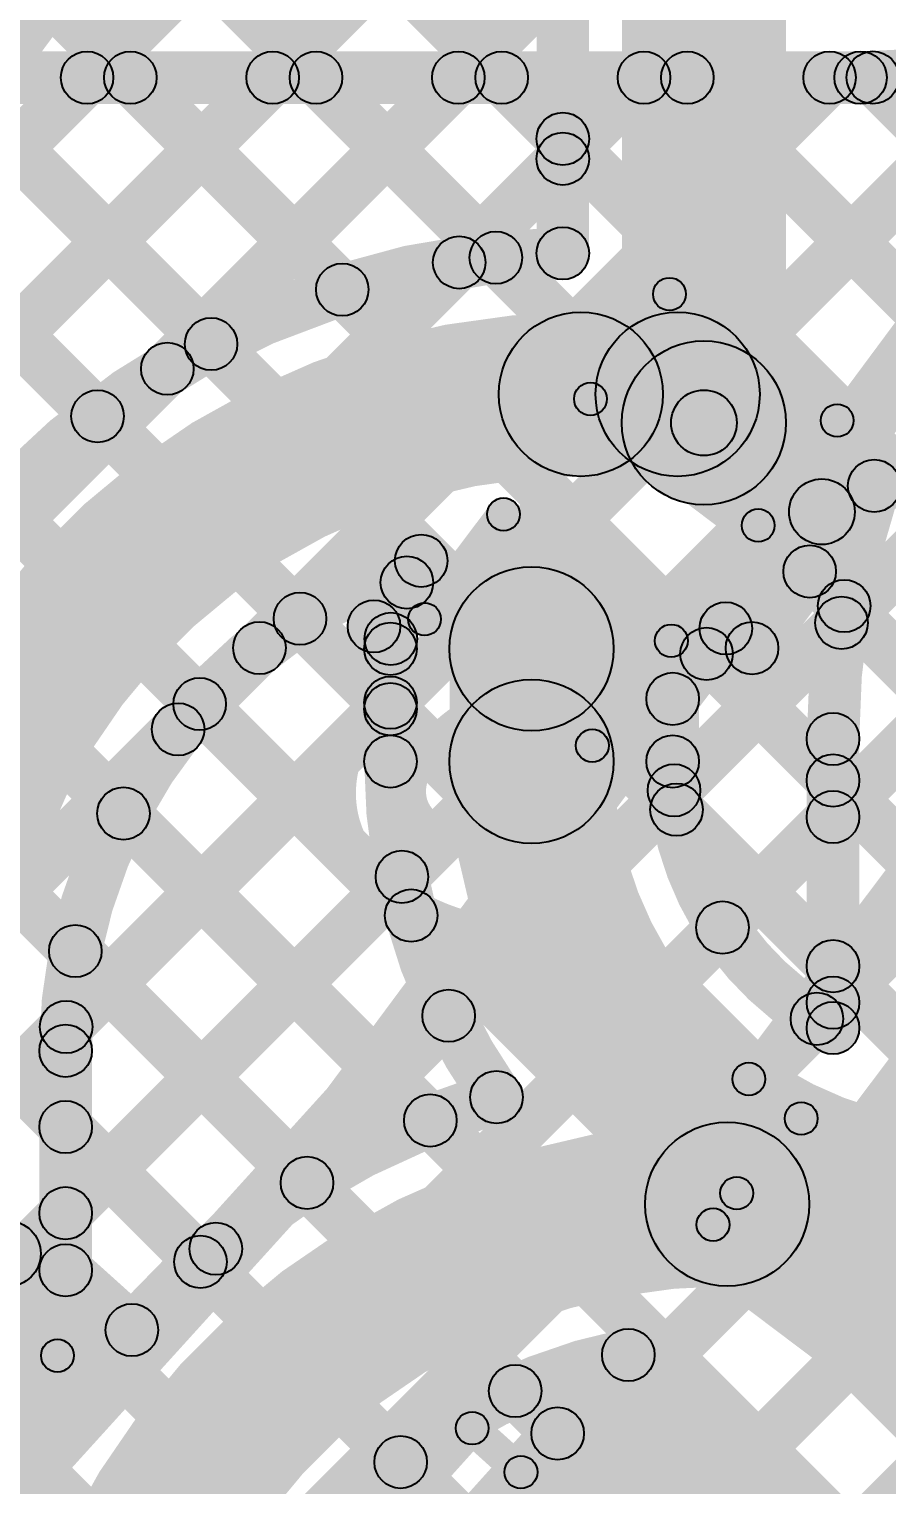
# Model space of a CAD drawing. Header units: millimetres. Extents: x -2.17 to 2.17, y -2.17 to 2.17.
# Drawn here: x 1.2213 to 1.352, y -1.099 to -0.8772 of the extents above; entities that cross this region are included whole.
import ezdxf

# ---------------------------------------------------------------- set-up
doc = ezdxf.new("R2010")
doc.units = ezdxf.units.MM
doc.header["$MEASUREMENT"] = 0
for name, color, linetype in [('BottomLayer', 5, 'Continuous'), ('Mechanical2', 216, 'Continuous'), ('TopLayer', 1, 'Continuous'), ('TopOverlay', 2, 'Continuous'), ('TopPaste', 8, 'Continuous'), ('TopSolder', 216, 'Continuous')]:
    doc.layers.add(name, color=color, linetype=linetype)

# ---------------------------------------------------------------- blocks, each defined once
blk = doc.blocks.new('WS2812B_M____145')
at = {"layer": 'TopLayer'}
blk.add_hatch(color=1, dxfattribs=at).paths.add_polyline_path([(0.03504, 0.05079), (0.09409, 0.05079), (0.09409, 0.01142), (0.03504, 0.01142)])
at = {"layer": 'TopOverlay'}
for points in [[(-0.07, 0.0675), (-0.07, 0.0725), (0.07, 0.0725), (0.07, 0.0675)], [(0.0675, 0.07), (0.0725, 0.07), (0.0725, 0.06), (0.0675, 0.06)]]:
    blk.add_hatch(color=2, dxfattribs=at).paths.add_polyline_path(points)
h = blk.add_hatch(color=2, dxfattribs=at)
edge = h.paths.add_edge_path()
edge.add_arc((0.07, 0.07), 0.0025, 0, 360)
h = blk.add_hatch(color=2, dxfattribs=at)
edge = h.paths.add_edge_path()
edge.add_arc((0.07, 0.07), 0.0025, 0, 360)
h = blk.add_hatch(color=2, dxfattribs=at)
edge = h.paths.add_edge_path()
edge.add_arc((0.07, 0.06), 0.0025, 0, 360)
at = {"layer": 'TopPaste'}
blk.add_hatch(color=8, dxfattribs=at).paths.add_polyline_path([(0.03504, 0.05079), (0.09409, 0.05079), (0.09409, 0.01142), (0.03504, 0.01142)])
at = {"layer": 'TopSolder'}
blk.add_hatch(color=216, dxfattribs=at).paths.add_polyline_path([(0.03104, 0.05479), (0.09809, 0.05479), (0.09809, 0.00742), (0.03104, 0.00742)])
at = {"layer": 'TopOverlay'}
for centre in [(0.07, 0.07), (0.07, 0.07), (0.07, 0.06)]:
    blk.add_circle(centre, 0.0025, dxfattribs=at)
blk = doc.blocks.new('WS2812B_M____146')
at = {"layer": 'TopLayer'}
blk.add_hatch(color=1, dxfattribs=at).paths.add_polyline_path([(-0.09409, 0.05079), (-0.03504, 0.05079), (-0.03504, 0.01142), (-0.09409, 0.01142)])
at = {"layer": 'TopOverlay'}
h = blk.add_hatch(color=2, dxfattribs=at)
edge = h.paths.add_edge_path()
edge.add_arc((-0.07, 0.07), 0.0025, 0, 360)
h = blk.add_hatch(color=2, dxfattribs=at)
edge = h.paths.add_edge_path()
edge.add_arc((-0.07, 0.07), 0.0025, 0, 360)
for points in [[(-0.07, 0.0675), (-0.07, 0.0725), (0.07, 0.0725), (0.07, 0.0675)], [(-0.0725, 0.07), (-0.0675, 0.07), (-0.0675, 0.06), (-0.0725, 0.06)]]:
    blk.add_hatch(color=2, dxfattribs=at).paths.add_polyline_path(points)
h = blk.add_hatch(color=2, dxfattribs=at)
edge = h.paths.add_edge_path()
edge.add_arc((-0.091, 0.061), 0.0025, 0, 360)
h = blk.add_hatch(color=2, dxfattribs=at)
edge = h.paths.add_edge_path()
edge.add_arc((-0.085, 0.061), 0.0025, 0, 360)
h = blk.add_hatch(color=2, dxfattribs=at)
edge = h.paths.add_edge_path()
edge.add_arc((-0.07, 0.06), 0.0025, 0, 360)
at = {"layer": 'TopPaste'}
blk.add_hatch(color=8, dxfattribs=at).paths.add_polyline_path([(-0.09409, 0.05079), (-0.03504, 0.05079), (-0.03504, 0.01142), (-0.09409, 0.01142)])
at = {"layer": 'TopSolder'}
blk.add_hatch(color=216, dxfattribs=at).paths.add_polyline_path([(-0.09809, 0.05479), (-0.03104, 0.05479), (-0.03104, 0.00742), (-0.09809, 0.00742)])
at = {"layer": 'TopOverlay', "const_width": 0.005}
blk.add_lwpolyline([(-0.085, 0.061, 1), (-0.091, 0.061, 1)], format="xyb", close=True, dxfattribs=at)
at = {"layer": 'TopOverlay'}
for centre in [(-0.07, 0.07), (-0.07, 0.07), (-0.091, 0.061), (-0.085, 0.061), (-0.07, 0.06)]:
    blk.add_circle(centre, 0.0025, dxfattribs=at)
blk = doc.blocks.new('C__0402_321')
at = {"layer": 'TopLayer'}
for points in [[(-0.0275, -0.0125), (-0.0275, 0.0125), (-0.0095, 0.0125), (-0.0095, -0.0125)], [(0.0095, -0.0125), (0.0095, 0.0125), (0.0275, 0.0125), (0.0275, -0.0125)]]:
    blk.add_hatch(color=1, dxfattribs=at).paths.add_polyline_path(points)
at = {"layer": 'TopOverlay'}
h = blk.add_hatch(color=2, dxfattribs=at)
edge = h.paths.add_edge_path()
edge.add_arc((-0.031, 0.016), 0.0025, 0, 360)
h = blk.add_hatch(color=2, dxfattribs=at)
edge = h.paths.add_edge_path()
edge.add_arc((-0.031, 0.016), 0.0025, 0, 360)
for points in [[(-0.011, 0.0185), (-0.011, 0.0135), (-0.031, 0.0135), (-0.031, 0.0185)], [(0.031, 0.0185), (0.031, 0.0135), (0.011, 0.0135), (0.011, 0.0185)], [(-0.0285, -0.016), (-0.0335, -0.016), (-0.0335, 0.016), (-0.0285, 0.016)], [(0.0335, -0.016), (0.0285, -0.016), (0.0285, 0.016), (0.0335, 0.016)], [(-0.011, -0.0135), (-0.011, -0.0185), (-0.031, -0.0185), (-0.031, -0.0135)], [(0.031, -0.0135), (0.031, -0.0185), (0.011, -0.0185), (0.011, -0.0135)]]:
    blk.add_hatch(color=2, dxfattribs=at).paths.add_polyline_path(points)
h = blk.add_hatch(color=2, dxfattribs=at)
edge = h.paths.add_edge_path()
edge.add_arc((-0.011, 0.016), 0.0025, 0, 360)
h = blk.add_hatch(color=2, dxfattribs=at)
edge = h.paths.add_edge_path()
edge.add_arc((0.011, 0.016), 0.0025, 0, 360)
h = blk.add_hatch(color=2, dxfattribs=at)
edge = h.paths.add_edge_path()
edge.add_arc((0.031, 0.016), 0.0025, 0, 360)
h = blk.add_hatch(color=2, dxfattribs=at)
edge = h.paths.add_edge_path()
edge.add_arc((0.031, 0.016), 0.0025, 0, 360)
h = blk.add_hatch(color=2, dxfattribs=at)
edge = h.paths.add_edge_path()
edge.add_arc((-0.031, -0.016), 0.0025, 0, 360)
h = blk.add_hatch(color=2, dxfattribs=at)
edge = h.paths.add_edge_path()
edge.add_arc((-0.031, -0.016), 0.0025, 0, 360)
h = blk.add_hatch(color=2, dxfattribs=at)
edge = h.paths.add_edge_path()
edge.add_arc((-0.011, -0.016), 0.0025, 0, 360)
h = blk.add_hatch(color=2, dxfattribs=at)
edge = h.paths.add_edge_path()
edge.add_arc((0.011, -0.016), 0.0025, 0, 360)
h = blk.add_hatch(color=2, dxfattribs=at)
edge = h.paths.add_edge_path()
edge.add_arc((0.031, -0.016), 0.0025, 0, 360)
h = blk.add_hatch(color=2, dxfattribs=at)
edge = h.paths.add_edge_path()
edge.add_arc((0.031, -0.016), 0.0025, 0, 360)
at = {"layer": 'TopPaste'}
for points in [[(-0.0275, -0.0125), (-0.0275, 0.0125), (-0.0095, 0.0125), (-0.0095, -0.0125)], [(0.0095, -0.0125), (0.0095, 0.0125), (0.0275, 0.0125), (0.0275, -0.0125)]]:
    blk.add_hatch(color=8, dxfattribs=at).paths.add_polyline_path(points)
at = {"layer": 'TopSolder'}
for points in [[(-0.02986, -0.01486), (-0.02986, 0.01486), (-0.00714, 0.01486), (-0.00714, -0.01486)], [(0.00714, -0.01486), (0.00714, 0.01486), (0.02986, 0.01486), (0.02986, -0.01486)]]:
    blk.add_hatch(color=216, dxfattribs=at).paths.add_polyline_path(points)
at = {"layer": 'TopOverlay'}
for centre in [(-0.031, 0.016), (-0.031, 0.016), (-0.011, 0.016), (0.011, 0.016), (0.031, 0.016), (0.031, 0.016), (-0.031, -0.016), (-0.031, -0.016), (-0.011, -0.016), (0.011, -0.016), (0.031, -0.016), (0.031, -0.016)]:
    blk.add_circle(centre, 0.0025, dxfattribs=at)
blk = doc.blocks.new('C__0402_322')
at = {"layer": 'TopLayer'}
for points in [[(-0.0275, -0.0125), (-0.0275, 0.0125), (-0.0095, 0.0125), (-0.0095, -0.0125)], [(0.0095, -0.0125), (0.0095, 0.0125), (0.0275, 0.0125), (0.0275, -0.0125)]]:
    blk.add_hatch(color=1, dxfattribs=at).paths.add_polyline_path(points)
at = {"layer": 'TopOverlay'}
h = blk.add_hatch(color=2, dxfattribs=at)
edge = h.paths.add_edge_path()
edge.add_arc((-0.031, 0.016), 0.0025, 0, 360)
h = blk.add_hatch(color=2, dxfattribs=at)
edge = h.paths.add_edge_path()
edge.add_arc((-0.031, 0.016), 0.0025, 0, 360)
for points in [[(-0.011, 0.0185), (-0.011, 0.0135), (-0.031, 0.0135), (-0.031, 0.0185)], [(0.031, 0.0185), (0.031, 0.0135), (0.011, 0.0135), (0.011, 0.0185)], [(-0.0285, -0.016), (-0.0335, -0.016), (-0.0335, 0.016), (-0.0285, 0.016)], [(0.0335, -0.016), (0.0285, -0.016), (0.0285, 0.016), (0.0335, 0.016)], [(-0.011, -0.0135), (-0.011, -0.0185), (-0.031, -0.0185), (-0.031, -0.0135)], [(0.031, -0.0135), (0.031, -0.0185), (0.011, -0.0185), (0.011, -0.0135)]]:
    blk.add_hatch(color=2, dxfattribs=at).paths.add_polyline_path(points)
h = blk.add_hatch(color=2, dxfattribs=at)
edge = h.paths.add_edge_path()
edge.add_arc((-0.011, 0.016), 0.0025, 0, 360)
h = blk.add_hatch(color=2, dxfattribs=at)
edge = h.paths.add_edge_path()
edge.add_arc((0.011, 0.016), 0.0025, 0, 360)
h = blk.add_hatch(color=2, dxfattribs=at)
edge = h.paths.add_edge_path()
edge.add_arc((0.031, 0.016), 0.0025, 0, 360)
h = blk.add_hatch(color=2, dxfattribs=at)
edge = h.paths.add_edge_path()
edge.add_arc((0.031, 0.016), 0.0025, 0, 360)
h = blk.add_hatch(color=2, dxfattribs=at)
edge = h.paths.add_edge_path()
edge.add_arc((-0.031, -0.016), 0.0025, 0, 360)
h = blk.add_hatch(color=2, dxfattribs=at)
edge = h.paths.add_edge_path()
edge.add_arc((-0.031, -0.016), 0.0025, 0, 360)
h = blk.add_hatch(color=2, dxfattribs=at)
edge = h.paths.add_edge_path()
edge.add_arc((-0.011, -0.016), 0.0025, 0, 360)
h = blk.add_hatch(color=2, dxfattribs=at)
edge = h.paths.add_edge_path()
edge.add_arc((0.011, -0.016), 0.0025, 0, 360)
h = blk.add_hatch(color=2, dxfattribs=at)
edge = h.paths.add_edge_path()
edge.add_arc((0.031, -0.016), 0.0025, 0, 360)
h = blk.add_hatch(color=2, dxfattribs=at)
edge = h.paths.add_edge_path()
edge.add_arc((0.031, -0.016), 0.0025, 0, 360)
at = {"layer": 'TopPaste'}
for points in [[(-0.0275, -0.0125), (-0.0275, 0.0125), (-0.0095, 0.0125), (-0.0095, -0.0125)], [(0.0095, -0.0125), (0.0095, 0.0125), (0.0275, 0.0125), (0.0275, -0.0125)]]:
    blk.add_hatch(color=8, dxfattribs=at).paths.add_polyline_path(points)
at = {"layer": 'TopSolder'}
for points in [[(-0.02986, -0.01486), (-0.02986, 0.01486), (-0.00714, 0.01486), (-0.00714, -0.01486)], [(0.00714, -0.01486), (0.00714, 0.01486), (0.02986, 0.01486), (0.02986, -0.01486)]]:
    blk.add_hatch(color=216, dxfattribs=at).paths.add_polyline_path(points)
at = {"layer": 'TopOverlay'}
for centre in [(-0.031, 0.016), (-0.031, 0.016), (-0.011, 0.016), (0.011, 0.016), (0.031, 0.016), (0.031, 0.016), (-0.031, -0.016), (-0.031, -0.016), (-0.011, -0.016), (0.011, -0.016), (0.031, -0.016), (0.031, -0.016)]:
    blk.add_circle(centre, 0.0025, dxfattribs=at)

msp = doc.modelspace()

# ---------------------------------------------------------------- hatches: boundary and pattern name
at = {"layer": 'BottomLayer'}
for points in [[(1.02933, -1.26079), (1.02367, -1.25513), (1.46367, -0.81513), (1.46933, -0.82079)], [(1.01678, -1.30162), (1.01112, -1.29597), (1.46367, -0.84342), (1.46933, -0.84907)], [(0.90975, -1.43694), (0.90409, -1.43128), (1.46367, -0.8717), (1.46933, -0.87736)], [(1.02339, -1.23844), (1.01774, -1.23278), (1.37192, -0.8786), (1.37758, -0.88426)], [(0.969, -0.88861), (0.969, -0.88061), (1.348, -0.88061), (1.348, -0.88861)], [(1.00167, -1.11874), (0.99601, -1.11309), (1.22732, -0.88178), (1.23297, -0.88744)], [(1.00764, -0.88744), (1.0133, -0.88178), (1.46933, -1.33781), (1.46367, -1.34347)], [(1.01572, -1.13298), (1.01006, -1.12732), (1.2556, -0.88178), (1.26126, -0.88744)], [(1.01683, -1.16015), (1.01117, -1.1545), (1.28389, -0.88178), (1.28954, -0.88744)], [(1.02683, -1.17844), (1.02117, -1.17278), (1.31217, -0.88178), (1.31783, -0.88744)], [(1.02933, -1.20422), (1.02367, -1.19856), (1.34045, -0.88178), (1.34611, -0.88744)], [(1.03592, -0.88744), (1.04158, -0.88178), (1.46933, -1.30953), (1.46367, -1.31519)], [(1.06421, -0.88744), (1.06987, -0.88178), (1.46933, -1.28124), (1.46367, -1.2869)], [(1.09249, -0.88744), (1.09815, -0.88178), (1.46933, -1.25296), (1.46367, -1.25862)], [(1.12078, -0.88744), (1.12643, -0.88178), (1.46933, -1.22468), (1.46367, -1.23033)], [(1.14906, -0.88744), (1.15472, -0.88178), (1.46933, -1.19639), (1.46367, -1.20205)], [(1.17735, -0.88744), (1.183, -0.88178), (1.46933, -1.16811), (1.46367, -1.17376)], [(1.20563, -0.88744), (1.21129, -0.88178), (1.46933, -1.13982), (1.46367, -1.14548)], [(1.23391, -0.88744), (1.23957, -0.88178), (1.46933, -1.11154), (1.46367, -1.1172)], [(1.2622, -0.88744), (1.26786, -0.88178), (1.46933, -1.08325), (1.46367, -1.08891)], [(1.29048, -0.88744), (1.29614, -0.88178), (1.46933, -1.05497), (1.46367, -1.06063)], [(1.31877, -0.88744), (1.32442, -0.88178), (1.46933, -1.02669), (1.46367, -1.03234)], [(1.34704, -0.88742), (1.35269, -0.88177), (1.46933, -0.9984), (1.46367, -1.00406)], [(0.93803, -1.43694), (0.93238, -1.43128), (1.46367, -0.89999), (1.46933, -0.90564)], [(0.96632, -1.43694), (0.96066, -1.43128), (1.46367, -0.92827), (1.46933, -0.93393)], [(0.9946, -1.43694), (0.98894, -1.43128), (1.46367, -0.95655), (1.46933, -0.96221)], [(1.02289, -1.43694), (1.01723, -1.43128), (1.46367, -0.98484), (1.46933, -0.9905)]]:
    msp.add_hatch(color=5, dxfattribs=at).paths.add_polyline_path(points)
h = msp.add_hatch(color=5, dxfattribs=at)
edge = h.paths.add_edge_path()
edge.add_arc((1.23015, -0.88461), 0.004, 0, 360)
h = msp.add_hatch(color=5, dxfattribs=at)
edge = h.paths.add_edge_path()
edge.add_arc((1.23674, -0.88461), 0.004, 0, 360)
h = msp.add_hatch(color=5, dxfattribs=at)
edge = h.paths.add_edge_path()
edge.add_arc((1.25843, -0.88461), 0.004, 0, 360)
h = msp.add_hatch(color=5, dxfattribs=at)
edge = h.paths.add_edge_path()
edge.add_arc((1.26503, -0.88461), 0.004, 0, 360)
h = msp.add_hatch(color=5, dxfattribs=at)
edge = h.paths.add_edge_path()
edge.add_arc((1.28671, -0.88461), 0.004, 0, 360)
h = msp.add_hatch(color=5, dxfattribs=at)
edge = h.paths.add_edge_path()
edge.add_arc((1.29331, -0.88461), 0.004, 0, 360)
h = msp.add_hatch(color=5, dxfattribs=at)
edge = h.paths.add_edge_path()
edge.add_arc((1.315, -0.88461), 0.004, 0, 360)
h = msp.add_hatch(color=5, dxfattribs=at)
edge = h.paths.add_edge_path()
edge.add_arc((1.3216, -0.88461), 0.004, 0, 360)
h = msp.add_hatch(color=5, dxfattribs=at)
edge = h.paths.add_edge_path()
edge.add_arc((1.34328, -0.88461), 0.004, 0, 360)
h = msp.add_hatch(color=5, dxfattribs=at)
edge = h.paths.add_edge_path()
edge.add_arc((1.348, -0.88461), 0.004, 0, 360)
h = msp.add_hatch(color=5, dxfattribs=at)
edge = h.paths.add_edge_path()
edge.add_arc((1.348, -0.88461), 0.004, 0, 360)
h = msp.add_hatch(color=5, dxfattribs=at)
edge = h.paths.add_edge_path()
edge.add_arc((1.34987, -0.8846), 0.004, 0, 360)
at = {"layer": 'TopLayer'}
for points in [[(1.19964, -0.94906), (1.19398, -0.9434), (1.3009, -0.83648), (1.30656, -0.84214)], [(1.30663, -0.91137), (1.29863, -0.91137), (1.29863, -0.85559), (1.30663, -0.85559)], [(1.33663, -0.93719), (1.31163, -0.93719), (1.31163, -0.85559), (1.33663, -0.85559)], [(1.26526, -0.86222), (1.27092, -0.85656), (1.30546, -0.8911), (1.29981, -0.89676)], [(1.20333, -0.91708), (1.19767, -0.91143), (1.24388, -0.86522), (1.24954, -0.87088)], [(1.24521, -0.93177), (1.23955, -0.92612), (1.29981, -0.86586), (1.30546, -0.87152)], [(1.24523, -0.87047), (1.25088, -0.86481), (1.29527, -0.9092), (1.28962, -0.91485)], [(1.22176, -0.87528), (1.22742, -0.86963), (1.27186, -0.91407), (1.2662, -0.91973)], [(1.19854, -0.88035), (1.20419, -0.87469), (1.25187, -0.92236), (1.24621, -0.92802)], [(1.28968, -0.91559), (1.28402, -0.90993), (1.29981, -0.89415), (1.30546, -0.8998)], [(1.19767, -0.90776), (1.20333, -0.90211), (1.23458, -0.93336), (1.22892, -0.93901)], [(1.30538, -0.94534), (1.30538, -0.92034), (1.32013, -0.92034), (1.32013, -0.94534)], [(1.32112, -0.94118), (1.32714, -0.9332), (1.34511, -0.94674), (1.33909, -0.95473)], [(1.33465, -0.97392), (1.32826, -0.9691), (1.34689, -0.94438), (1.35328, -0.9492)], [(1.33742, -0.96266), (1.34308, -0.95701), (1.34833, -0.96226), (1.34268, -0.96791)], [(1.27706, -0.97058), (1.27067, -0.96577), (1.27569, -0.95911), (1.28208, -0.96392)], [(1.25976, -0.96985), (1.26542, -0.9642), (1.27919, -0.97797), (1.27354, -0.98363)], [(1.27146, -0.97137), (1.27627, -0.96498), (1.27883, -0.96691), (1.27401, -0.9733)], [(1.32256, -0.98165), (1.31617, -0.97684), (1.32427, -0.96609), (1.33066, -0.97091)], [(1.32241, -0.996), (1.31675, -0.99034), (1.34227, -0.96482), (1.34793, -0.97048)], [(1.32506, -0.97169), (1.32987, -0.9653), (1.33386, -0.96831), (1.32905, -0.9747)], [(1.24685, -0.9867), (1.24119, -0.98104), (1.25359, -0.96865), (1.25924, -0.97431)], [(1.3217, -0.97522), (1.32736, -0.96957), (1.34663, -0.98884), (1.34097, -0.9945)], [(1.28037, -0.98877), (1.27237, -0.98877), (1.27237, -0.97161), (1.28037, -0.97161)], [(1.31037, -0.98877), (1.28537, -0.98877), (1.28537, -0.97161), (1.31037, -0.97161)], [(1.22979, -1.03204), (1.22413, -1.02639), (1.27354, -0.97698), (1.27919, -0.98264)], [(1.24447, -0.98285), (1.25013, -0.97719), (1.28235, -1.00941), (1.27669, -1.01507)], [(1.32337, -0.98877), (1.31537, -0.98877), (1.31537, -0.97924), (1.32337, -0.97924)], [(1.3478, -1.02937), (1.3398, -1.02937), (1.3398, -0.98534), (1.3478, -0.98534)], [(1.31713, -0.99894), (1.32278, -0.99328), (1.34663, -1.01713), (1.34097, -1.02278)], [(1.23286, -0.99952), (1.23852, -0.99387), (1.28527, -1.04062), (1.27961, -1.04627)], [(1.32979, -1.0169), (1.32413, -1.01124), (1.34097, -0.9944), (1.34663, -1.00006)], [(1.22971, -1.06041), (1.22405, -1.05475), (1.27529, -1.00351), (1.28095, -1.00917)], [(1.22553, -1.02048), (1.23119, -1.01482), (1.26649, -1.05012), (1.26083, -1.05577)], [(1.34418, -1.0308), (1.33852, -1.02514), (1.34097, -1.02268), (1.34663, -1.02834)], [(1.25259, -1.06582), (1.24693, -1.06016), (1.28241, -1.02467), (1.28807, -1.03033)], [(1.23088, -1.06627), (1.22288, -1.06627), (1.22288, -1.03284), (1.23088, -1.03284)], [(1.22405, -1.04728), (1.22971, -1.04162), (1.25025, -1.06216), (1.24459, -1.06782)], [(1.32768, -1.06871), (1.32768, -1.04371), (1.3653, -1.04371), (1.3653, -1.06871)], [(1.20909, -1.08121), (1.20166, -1.07452), (1.21438, -1.0604), (1.22181, -1.06709)], [(1.2242, -1.06924), (1.22956, -1.0633), (1.23966, -1.07239), (1.2343, -1.07834)], [(1.26997, -1.13251), (1.26402, -1.12715), (1.30963, -1.07649), (1.31558, -1.08185)], [(1.29255, -1.08749), (1.2982, -1.08184), (1.30467, -1.0883), (1.29901, -1.09396)], [(1.27509, -1.09832), (1.28075, -1.09267), (1.29127, -1.10318), (1.28561, -1.10884)]]:
    msp.add_hatch(color=1, dxfattribs=at).paths.add_polyline_path(points)
h = msp.add_hatch(color=1, dxfattribs=at)
edge = h.paths.add_edge_path()
edge.add_arc((1.30263, -0.89393), 0.004, 0, 360)
h = msp.add_hatch(color=1, dxfattribs=at)
edge = h.paths.add_edge_path()
edge.add_arc((1.30263, -0.89697), 0.004, 0, 360)
h = msp.add_hatch(color=1, dxfattribs=at)
edge = h.paths.add_edge_path()
edge.add_arc((1.28685, -0.91276), 0.004, 0, 360)
h = msp.add_hatch(color=1, dxfattribs=at)
edge = h.paths.add_edge_path()
edge.add_arc((1.29244, -0.91203), 0.004, 0, 360)
h = msp.add_hatch(color=1, dxfattribs=at)
edge = h.paths.add_edge_path()
edge.add_arc((1.30263, -0.91137), 0.004, 0, 360)
h = msp.add_hatch(color=1, dxfattribs=at)
edge = h.paths.add_edge_path()
edge.add_arc((1.30263, -0.91137), 0.004, 0, 360)
h = msp.add_hatch(color=1, dxfattribs=at)
edge = h.paths.add_edge_path()
edge.add_arc((1.26903, -0.9169), 0.004, 0, 360)
h = msp.add_hatch(color=1, dxfattribs=at)
edge = h.paths.add_edge_path()
edge.add_arc((1.24904, -0.92519), 0.004, 0, 360)
h = msp.add_hatch(color=1, dxfattribs=at)
edge = h.paths.add_edge_path()
edge.add_arc((1.30538, -0.93284), 0.0125, 0, 360)
h = msp.add_hatch(color=1, dxfattribs=at)
edge = h.paths.add_edge_path()
edge.add_arc((1.30538, -0.93284), 0.0125, 0, 360)
h = msp.add_hatch(color=1, dxfattribs=at)
edge = h.paths.add_edge_path()
edge.add_arc((1.32013, -0.93284), 0.0125, 0, 360)
h = msp.add_hatch(color=1, dxfattribs=at)
edge = h.paths.add_edge_path()
edge.add_arc((1.24238, -0.92895), 0.004, 0, 360)
h = msp.add_hatch(color=1, dxfattribs=at)
edge = h.paths.add_edge_path()
edge.add_arc((1.32413, -0.93719), 0.0125, 0, 360)
h = msp.add_hatch(color=1, dxfattribs=at)
edge = h.paths.add_edge_path()
edge.add_arc((1.23175, -0.93619), 0.004, 0, 360)
h = msp.add_hatch(color=1, dxfattribs=at)
edge = h.paths.add_edge_path()
edge.add_arc((1.32413, -0.93719), 0.005, 0, 360)
h = msp.add_hatch(color=1, dxfattribs=at)
edge = h.paths.add_edge_path()
edge.add_arc((1.35008, -0.94679), 0.004, 0, 360)
h = msp.add_hatch(color=1, dxfattribs=at)
edge = h.paths.add_edge_path()
edge.add_arc((1.35008, -0.94679), 0.004, 0, 360)
h = msp.add_hatch(color=1, dxfattribs=at)
edge = h.paths.add_edge_path()
edge.add_arc((1.3421, -0.95073), 0.005, 0, 360)
h = msp.add_hatch(color=1, dxfattribs=at)
edge = h.paths.add_edge_path()
edge.add_arc((1.28106, -0.9582), 0.004, 0, 360)
h = msp.add_hatch(color=1, dxfattribs=at)
edge = h.paths.add_edge_path()
edge.add_arc((1.28106, -0.9582), 0.004, 0, 360)
h = msp.add_hatch(color=1, dxfattribs=at)
edge = h.paths.add_edge_path()
edge.add_arc((1.27888, -0.96151), 0.004, 0, 360)
h = msp.add_hatch(color=1, dxfattribs=at)
edge = h.paths.add_edge_path()
edge.add_arc((1.27888, -0.96151), 0.004, 0, 360)
h = msp.add_hatch(color=1, dxfattribs=at)
edge = h.paths.add_edge_path()
edge.add_arc((1.34025, -0.95983), 0.004, 0, 360)
h = msp.add_hatch(color=1, dxfattribs=at)
edge = h.paths.add_edge_path()
edge.add_arc((1.29787, -0.97161), 0.0125, 0, 360)
h = msp.add_hatch(color=1, dxfattribs=at)
edge = h.paths.add_edge_path()
edge.add_arc((1.3455, -0.96509), 0.004, 0, 360)
h = msp.add_hatch(color=1, dxfattribs=at)
edge = h.paths.add_edge_path()
edge.add_arc((1.26259, -0.96702), 0.004, 0, 360)
h = msp.add_hatch(color=1, dxfattribs=at)
edge = h.paths.add_edge_path()
edge.add_arc((1.27386, -0.96818), 0.004, 0, 360)
h = msp.add_hatch(color=1, dxfattribs=at)
edge = h.paths.add_edge_path()
edge.add_arc((1.27386, -0.96818), 0.004, 0, 360)
h = msp.add_hatch(color=1, dxfattribs=at)
edge = h.paths.add_edge_path()
edge.add_arc((1.32746, -0.9685), 0.004, 0, 360)
h = msp.add_hatch(color=1, dxfattribs=at)
edge = h.paths.add_edge_path()
edge.add_arc((1.32746, -0.9685), 0.004, 0, 360)
h = msp.add_hatch(color=1, dxfattribs=at)
edge = h.paths.add_edge_path()
edge.add_arc((1.3451, -0.96765), 0.004, 0, 360)
h = msp.add_hatch(color=1, dxfattribs=at)
edge = h.paths.add_edge_path()
edge.add_arc((1.27642, -0.9701), 0.004, 0, 360)
h = msp.add_hatch(color=1, dxfattribs=at)
edge = h.paths.add_edge_path()
edge.add_arc((1.25641, -0.97148), 0.004, 0, 360)
h = msp.add_hatch(color=1, dxfattribs=at)
edge = h.paths.add_edge_path()
edge.add_arc((1.27637, -0.97161), 0.004, 0, 360)
h = msp.add_hatch(color=1, dxfattribs=at)
edge = h.paths.add_edge_path()
edge.add_arc((1.32453, -0.97239), 0.004, 0, 360)
h = msp.add_hatch(color=1, dxfattribs=at)
edge = h.paths.add_edge_path()
edge.add_arc((1.33146, -0.97151), 0.004, 0, 360)
h = msp.add_hatch(color=1, dxfattribs=at)
edge = h.paths.add_edge_path()
edge.add_arc((1.33146, -0.97151), 0.004, 0, 360)
h = msp.add_hatch(color=1, dxfattribs=at)
edge = h.paths.add_edge_path()
edge.add_arc((1.31937, -0.97924), 0.004, 0, 360)
h = msp.add_hatch(color=1, dxfattribs=at)
edge = h.paths.add_edge_path()
edge.add_arc((1.31937, -0.97924), 0.004, 0, 360)
h = msp.add_hatch(color=1, dxfattribs=at)
edge = h.paths.add_edge_path()
edge.add_arc((1.2473, -0.98002), 0.004, 0, 360)
h = msp.add_hatch(color=1, dxfattribs=at)
edge = h.paths.add_edge_path()
edge.add_arc((1.27637, -0.97981), 0.004, 0, 360)
h = msp.add_hatch(color=1, dxfattribs=at)
edge = h.paths.add_edge_path()
edge.add_arc((1.27637, -0.9808), 0.004, 0, 360)
h = msp.add_hatch(color=1, dxfattribs=at)
edge = h.paths.add_edge_path()
edge.add_arc((1.29787, -0.98877), 0.0125, 0, 360)
h = msp.add_hatch(color=1, dxfattribs=at)
edge = h.paths.add_edge_path()
edge.add_arc((1.29787, -0.98877), 0.0125, 0, 360)
h = msp.add_hatch(color=1, dxfattribs=at)
edge = h.paths.add_edge_path()
edge.add_arc((1.24402, -0.98387), 0.004, 0, 360)
h = msp.add_hatch(color=1, dxfattribs=at)
edge = h.paths.add_edge_path()
edge.add_arc((1.3438, -0.98534), 0.004, 0, 360)
h = msp.add_hatch(color=1, dxfattribs=at)
edge = h.paths.add_edge_path()
edge.add_arc((1.3438, -0.98534), 0.004, 0, 360)
h = msp.add_hatch(color=1, dxfattribs=at)
edge = h.paths.add_edge_path()
edge.add_arc((1.27637, -0.98877), 0.004, 0, 360)
h = msp.add_hatch(color=1, dxfattribs=at)
edge = h.paths.add_edge_path()
edge.add_arc((1.27637, -0.98877), 0.004, 0, 360)
h = msp.add_hatch(color=1, dxfattribs=at)
edge = h.paths.add_edge_path()
edge.add_arc((1.31937, -0.98877), 0.004, 0, 360)
h = msp.add_hatch(color=1, dxfattribs=at)
edge = h.paths.add_edge_path()
edge.add_arc((1.31937, -0.98877), 0.004, 0, 360)
h = msp.add_hatch(color=1, dxfattribs=at)
edge = h.paths.add_edge_path()
edge.add_arc((1.3438, -0.99167), 0.004, 0, 360)
h = msp.add_hatch(color=1, dxfattribs=at)
edge = h.paths.add_edge_path()
edge.add_arc((1.31958, -0.99317), 0.004, 0, 360)
h = msp.add_hatch(color=1, dxfattribs=at)
edge = h.paths.add_edge_path()
edge.add_arc((1.23569, -0.9967), 0.004, 0, 360)
h = msp.add_hatch(color=1, dxfattribs=at)
edge = h.paths.add_edge_path()
edge.add_arc((1.31996, -0.99611), 0.004, 0, 360)
h = msp.add_hatch(color=1, dxfattribs=at)
edge = h.paths.add_edge_path()
edge.add_arc((1.3438, -0.99723), 0.004, 0, 360)
h = msp.add_hatch(color=1, dxfattribs=at)
edge = h.paths.add_edge_path()
edge.add_arc((1.27812, -1.00634), 0.004, 0, 360)
h = msp.add_hatch(color=1, dxfattribs=at)
edge = h.paths.add_edge_path()
edge.add_arc((1.27952, -1.01224), 0.004, 0, 360)
h = msp.add_hatch(color=1, dxfattribs=at)
edge = h.paths.add_edge_path()
edge.add_arc((1.32696, -1.01407), 0.004, 0, 360)
h = msp.add_hatch(color=1, dxfattribs=at)
edge = h.paths.add_edge_path()
edge.add_arc((1.22836, -1.01765), 0.004, 0, 360)
h = msp.add_hatch(color=1, dxfattribs=at)
edge = h.paths.add_edge_path()
edge.add_arc((1.3438, -1.01995), 0.004, 0, 360)
h = msp.add_hatch(color=1, dxfattribs=at)
edge = h.paths.add_edge_path()
edge.add_arc((1.3438, -1.02551), 0.004, 0, 360)
h = msp.add_hatch(color=1, dxfattribs=at)
edge = h.paths.add_edge_path()
edge.add_arc((1.28524, -1.0275), 0.004, 0, 360)
h = msp.add_hatch(color=1, dxfattribs=at)
edge = h.paths.add_edge_path()
edge.add_arc((1.34135, -1.02797), 0.004, 0, 360)
h = msp.add_hatch(color=1, dxfattribs=at)
edge = h.paths.add_edge_path()
edge.add_arc((1.22696, -1.02921), 0.004, 0, 360)
h = msp.add_hatch(color=1, dxfattribs=at)
edge = h.paths.add_edge_path()
edge.add_arc((1.3438, -1.02937), 0.004, 0, 360)
h = msp.add_hatch(color=1, dxfattribs=at)
edge = h.paths.add_edge_path()
edge.add_arc((1.3438, -1.02937), 0.004, 0, 360)
h = msp.add_hatch(color=1, dxfattribs=at)
edge = h.paths.add_edge_path()
edge.add_arc((1.22688, -1.03284), 0.004, 0, 360)
h = msp.add_hatch(color=1, dxfattribs=at)
edge = h.paths.add_edge_path()
edge.add_arc((1.22688, -1.03284), 0.004, 0, 360)
h = msp.add_hatch(color=1, dxfattribs=at)
edge = h.paths.add_edge_path()
edge.add_arc((1.29253, -1.0399), 0.004, 0, 360)
h = msp.add_hatch(color=1, dxfattribs=at)
edge = h.paths.add_edge_path()
edge.add_arc((1.29253, -1.0399), 0.004, 0, 360)
h = msp.add_hatch(color=1, dxfattribs=at)
edge = h.paths.add_edge_path()
edge.add_arc((1.28244, -1.04345), 0.004, 0, 360)
h = msp.add_hatch(color=1, dxfattribs=at)
edge = h.paths.add_edge_path()
edge.add_arc((1.22688, -1.04445), 0.004, 0, 360)
h = msp.add_hatch(color=1, dxfattribs=at)
edge = h.paths.add_edge_path()
edge.add_arc((1.32768, -1.05621), 0.0125, 0, 360)
h = msp.add_hatch(color=1, dxfattribs=at)
edge = h.paths.add_edge_path()
edge.add_arc((1.32768, -1.05621), 0.0125, 0, 360)
h = msp.add_hatch(color=1, dxfattribs=at)
edge = h.paths.add_edge_path()
edge.add_arc((1.26366, -1.05295), 0.004, 0, 360)
h = msp.add_hatch(color=1, dxfattribs=at)
edge = h.paths.add_edge_path()
edge.add_arc((1.22688, -1.05758), 0.004, 0, 360)
h = msp.add_hatch(color=1, dxfattribs=at)
edge = h.paths.add_edge_path()
edge.add_arc((1.21809, -1.06374), 0.005, 0, 360)
h = msp.add_hatch(color=1, dxfattribs=at)
edge = h.paths.add_edge_path()
edge.add_arc((1.24976, -1.06299), 0.004, 0, 360)
h = msp.add_hatch(color=1, dxfattribs=at)
edge = h.paths.add_edge_path()
edge.add_arc((1.24742, -1.06499), 0.004, 0, 360)
h = msp.add_hatch(color=1, dxfattribs=at)
edge = h.paths.add_edge_path()
edge.add_arc((1.22688, -1.06627), 0.004, 0, 360)
h = msp.add_hatch(color=1, dxfattribs=at)
edge = h.paths.add_edge_path()
edge.add_arc((1.22688, -1.06627), 0.004, 0, 360)
h = msp.add_hatch(color=1, dxfattribs=at)
edge = h.paths.add_edge_path()
edge.add_arc((1.23698, -1.07537), 0.004, 0, 360)
h = msp.add_hatch(color=1, dxfattribs=at)
edge = h.paths.add_edge_path()
edge.add_arc((1.23698, -1.07537), 0.004, 0, 360)
h = msp.add_hatch(color=1, dxfattribs=at)
edge = h.paths.add_edge_path()
edge.add_arc((1.31261, -1.07917), 0.004, 0, 360)
h = msp.add_hatch(color=1, dxfattribs=at)
edge = h.paths.add_edge_path()
edge.add_arc((1.31261, -1.07917), 0.004, 0, 360)
h = msp.add_hatch(color=1, dxfattribs=at)
edge = h.paths.add_edge_path()
edge.add_arc((1.29538, -1.08466), 0.004, 0, 360)
h = msp.add_hatch(color=1, dxfattribs=at)
edge = h.paths.add_edge_path()
edge.add_arc((1.30184, -1.09113), 0.004, 0, 360)
h = msp.add_hatch(color=1, dxfattribs=at)
edge = h.paths.add_edge_path()
edge.add_arc((1.27792, -1.09549), 0.004, 0, 360)

# ---------------------------------------------------------------- linework, layer by layer
at = {"layer": 'BottomLayer', "const_width": 0.008}
msp.add_lwpolyline([(1.462, -0.77061, -0.414214), (1.348, -0.88461)], format="xyb", dxfattribs=at)
at = {"layer": 'BottomLayer'}
for centre in [(1.23015, -0.88461), (1.23674, -0.88461), (1.25843, -0.88461), (1.26503, -0.88461), (1.28671, -0.88461), (1.29331, -0.88461), (1.315, -0.88461), (1.3216, -0.88461), (1.34328, -0.88461), (1.348, -0.88461), (1.348, -0.88461), (1.34987, -0.8846)]:
    msp.add_circle(centre, 0.004, dxfattribs=at)
at = {"layer": 'Mechanical2', "const_width": 0.01}
for points in [[(2.16535, 0.001, 1), (-2.16535, 0.001, 1)], [(2.08135, -0.01, 1), (-2.04935, -0.01, 1)], [(1.84055, 0.001, 1), (-1.84055, 0.001, 1)], [(1.6437, 0.001, 1), (-1.6437, 0.001, 1)], [(1.50394, 0, 1), (-1.50394, 0, 1)], [(1.30709, 0.001, 1), (-1.30709, 0.001, 1)]]:
    msp.add_lwpolyline(points, format="xyb", close=True, dxfattribs=at)
at = {"layer": 'TopLayer'}
for points, const_width in [([(1.18388, -1.03284, -0.40761), (1.30263, -0.91137)], 0.008), ([(1.20538, -1.03284, -0.414214), (1.30538, -0.93284)], 0.025), ([(1.3438, -0.98534, -0.08089), (1.35008, -0.94679)], 0.008), ([(1.22688, -1.03284, -0.32471), (1.28106, -0.9582)], 0.008), ([(1.27888, -0.96151, -0.046261), (1.28106, -0.9582)], 0.008), ([(1.3653, -1.05621, -0.414214), (1.29787, -0.98877)], 0.025), ([(1.29253, -1.0399, -0.154335), (1.27637, -0.98877)], 0.008), ([(1.3438, -1.02937, -0.277763), (1.31937, -0.98877)], 0.008), ([(1.23698, -1.07537, -0.138205), (1.29253, -1.0399)], 0.008), ([(1.22768, -1.15621, -0.414214), (1.32768, -1.05621)], 0.025), ([(1.24918, -1.15621, -0.35868), (1.31261, -1.07917)], 0.008)]:
    msp.add_lwpolyline(points, format="xyb", dxfattribs=dict(at, const_width=const_width))
for centre, radius in [((1.30263, -0.89393), 0.004), ((1.30263, -0.89697), 0.004), ((1.28685, -0.91276), 0.004), ((1.29244, -0.91203), 0.004), ((1.30263, -0.91137), 0.004), ((1.30263, -0.91137), 0.004), ((1.26903, -0.9169), 0.004), ((1.24904, -0.92519), 0.004), ((1.30538, -0.93284), 0.0125), ((1.30538, -0.93284), 0.0125), ((1.32013, -0.93284), 0.0125), ((1.24238, -0.92895), 0.004), ((1.32413, -0.93719), 0.0125), ((1.23175, -0.93619), 0.004), ((1.32413, -0.93719), 0.005), ((1.35008, -0.94679), 0.004), ((1.35008, -0.94679), 0.004), ((1.3421, -0.95073), 0.005), ((1.28106, -0.9582), 0.004), ((1.28106, -0.9582), 0.004), ((1.27888, -0.96151), 0.004), ((1.27888, -0.96151), 0.004), ((1.34025, -0.95983), 0.004), ((1.29787, -0.97161), 0.0125), ((1.3455, -0.96509), 0.004), ((1.26259, -0.96702), 0.004), ((1.27386, -0.96818), 0.004), ((1.27386, -0.96818), 0.004), ((1.32746, -0.9685), 0.004), ((1.32746, -0.9685), 0.004), ((1.3451, -0.96765), 0.004), ((1.27642, -0.9701), 0.004), ((1.25641, -0.97148), 0.004), ((1.27637, -0.97161), 0.004), ((1.32453, -0.97239), 0.004), ((1.33146, -0.97151), 0.004), ((1.33146, -0.97151), 0.004), ((1.31937, -0.97924), 0.004), ((1.31937, -0.97924), 0.004), ((1.2473, -0.98002), 0.004), ((1.27637, -0.97981), 0.004), ((1.27637, -0.9808), 0.004), ((1.29787, -0.98877), 0.0125), ((1.29787, -0.98877), 0.0125), ((1.24402, -0.98387), 0.004), ((1.3438, -0.98534), 0.004), ((1.3438, -0.98534), 0.004), ((1.27637, -0.98877), 0.004), ((1.27637, -0.98877), 0.004), ((1.31937, -0.98877), 0.004), ((1.31937, -0.98877), 0.004), ((1.3438, -0.99167), 0.004), ((1.31958, -0.99317), 0.004), ((1.23569, -0.9967), 0.004), ((1.31996, -0.99611), 0.004), ((1.3438, -0.99723), 0.004), ((1.27812, -1.00634), 0.004), ((1.27952, -1.01224), 0.004), ((1.32696, -1.01407), 0.004), ((1.22836, -1.01765), 0.004), ((1.3438, -1.01995), 0.004), ((1.3438, -1.02551), 0.004), ((1.28524, -1.0275), 0.004), ((1.34135, -1.02797), 0.004), ((1.22696, -1.02921), 0.004), ((1.3438, -1.02937), 0.004), ((1.3438, -1.02937), 0.004), ((1.22688, -1.03284), 0.004), ((1.22688, -1.03284), 0.004), ((1.29253, -1.0399), 0.004), ((1.29253, -1.0399), 0.004), ((1.28244, -1.04345), 0.004), ((1.22688, -1.04445), 0.004), ((1.32768, -1.05621), 0.0125), ((1.32768, -1.05621), 0.0125), ((1.26366, -1.05295), 0.004), ((1.22688, -1.05758), 0.004), ((1.21809, -1.06374), 0.005), ((1.24976, -1.06299), 0.004), ((1.24742, -1.06499), 0.004), ((1.22688, -1.06627), 0.004), ((1.22688, -1.06627), 0.004), ((1.23698, -1.07537), 0.004), ((1.23698, -1.07537), 0.004), ((1.31261, -1.07917), 0.004), ((1.31261, -1.07917), 0.004), ((1.29538, -1.08466), 0.004), ((1.30184, -1.09113), 0.004), ((1.27792, -1.09549), 0.004)]:
    msp.add_circle(centre, radius, dxfattribs=at)

# ---------------------------------------------------------------- block references
for name, p, rotation in [('WS2812B_M____146', (1.429, -1.02336), 53), ('C__0402_322', (1.313, -0.95197), 233), ('C__0402_321', (1.193, -1.09161), 228), ('WS2812B_M____145', (1.294, -1.18919), 48)]:
    msp.add_blockref(name, p, dxfattribs=dict(rotation=rotation))

# ---------------------------------------------------------------- texts
at = {"layer": 'TopOverlay'}
msp.add_text('@', height=0.04, rotation=322, dxfattribs=at).set_placement((1.261, -0.98761))

doc.saveas('drawing.dxf')
